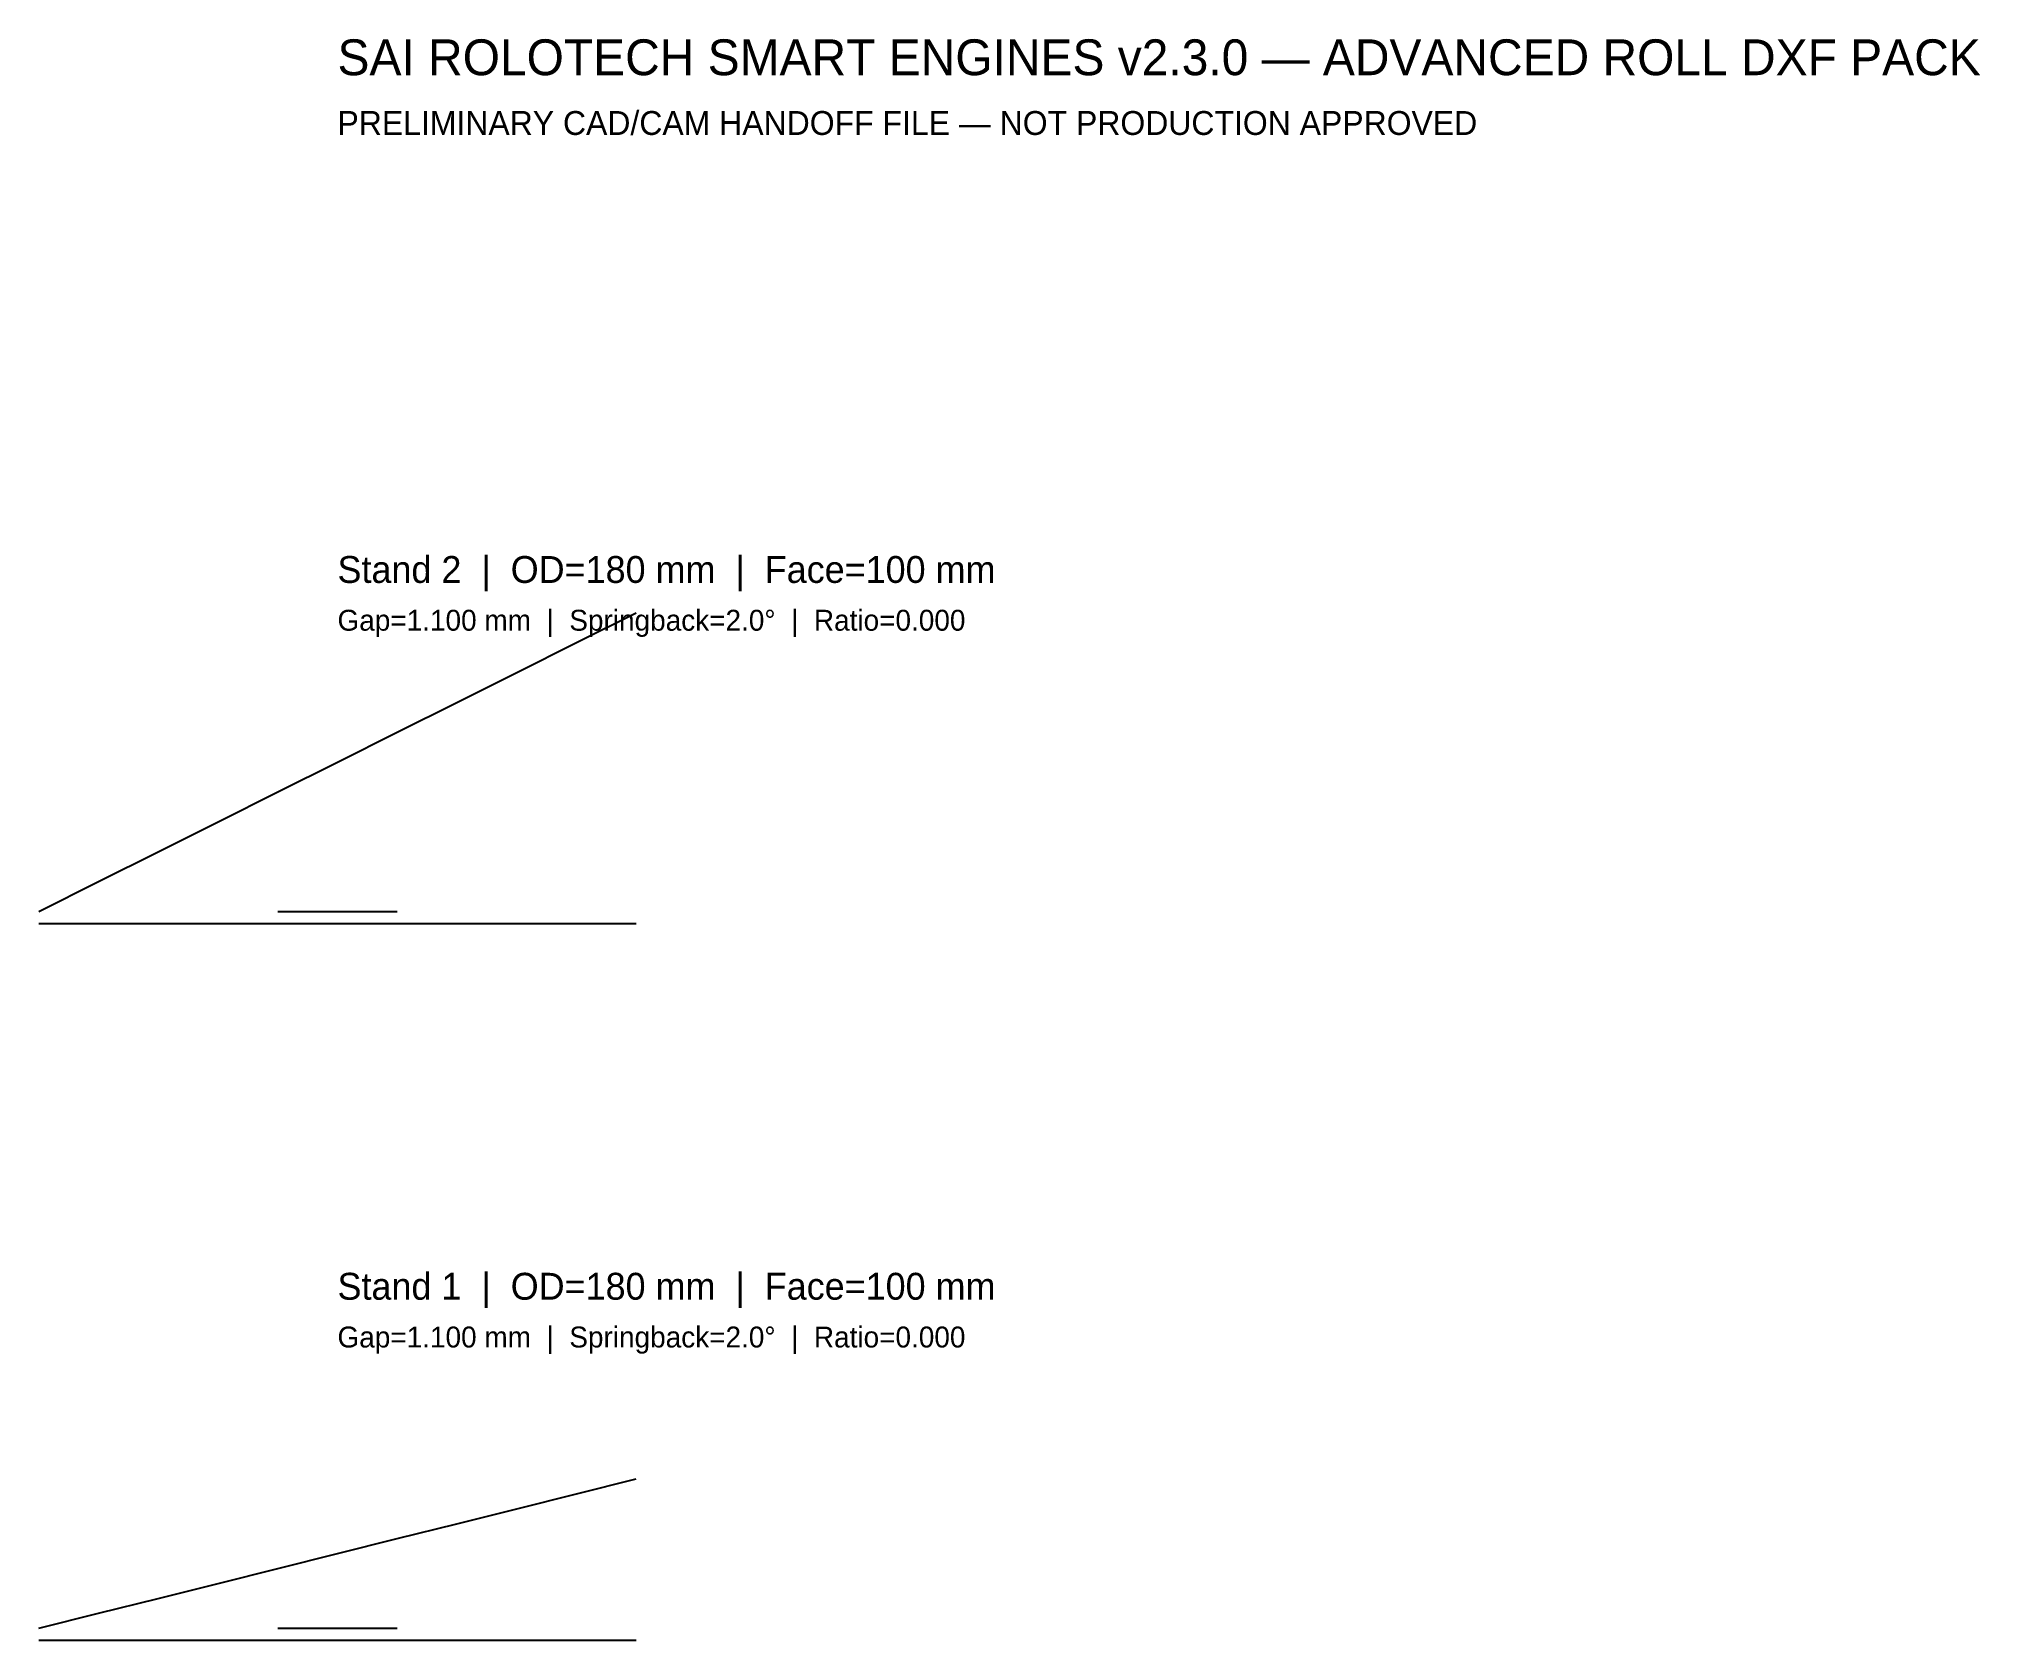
# Model space of a CAD drawing. Header units: metres. Extents: x -50 to 275, y -2 to 266.
import ezdxf

# ---------------------------------------------------------------- set-up
doc = ezdxf.new("R2010")
doc.units = ezdxf.units.M
for name, color, linetype in [('ANNOTATION', 2, 'Continuous'), ('CENTRE', 1, 'Continuous'), ('LOWER', 3, 'Continuous'), ('UPPER', 5, 'Continuous')]:
    doc.layers.add(name, color=color, linetype=linetype)

msp = doc.modelspace()

# ---------------------------------------------------------------- linework, layer by layer
at = {"layer": 'CENTRE'}
for p, q in [((-10, 120), (10, 120)), ((-10, 0), (10, 0))]:
    msp.add_line(p, q, dxfattribs=at)
at = {"layer": 'LOWER'}
for points in [[(-50, 118), (-40, 118), (-30, 118), (-20, 118), (-10, 118), (0, 118), (10, 118), (20, 118), (30, 118), (40, 118), (50, 118)], [(-50, -2), (-40, -2), (-30, -2), (-20, -2), (-10, -2), (0, -2), (10, -2), (20, -2), (30, -2), (40, -2), (50, -2)]]:
    msp.add_lwpolyline(points, dxfattribs=at)
at = {"layer": 'UPPER'}
for points in [[(-50, 120), (-40, 125), (-30, 130), (-20, 135), (-10, 140), (0, 145), (10, 150), (20, 155), (30, 160), (40, 165), (50, 170)], [(-50, 0), (-40, 2.5), (-30, 5), (-20, 7.5), (-10, 10), (0, 12.5), (10, 15), (20, 17.5), (30, 20), (40, 22.5), (50, 25)]]:
    msp.add_lwpolyline(points, dxfattribs=at)

# ---------------------------------------------------------------- texts
at = {"layer": 'ANNOTATION'}
for s, height, p in [('SAI ROLOTECH SMART ENGINES v2.3.0 — ADVANCED ROLL DXF PACK', 6, (0, 260)), ('PRELIMINARY CAD/CAM HANDOFF FILE — NOT PRODUCTION APPROVED', 4, (0, 250)), ('Stand 2  |  OD=180 mm  |  Face=100 mm', 4.5, (0, 175)), ('Gap=1.100 mm  |  Springback=2.0°  |  Ratio=0.000', 3.5, (0, 167)), ('Stand 1  |  OD=180 mm  |  Face=100 mm', 4.5, (0, 55)), ('Gap=1.100 mm  |  Springback=2.0°  |  Ratio=0.000', 3.5, (0, 47))]:
    msp.add_text(s, height=height, dxfattribs=at).set_placement(p)

doc.saveas('drawing.dxf')
